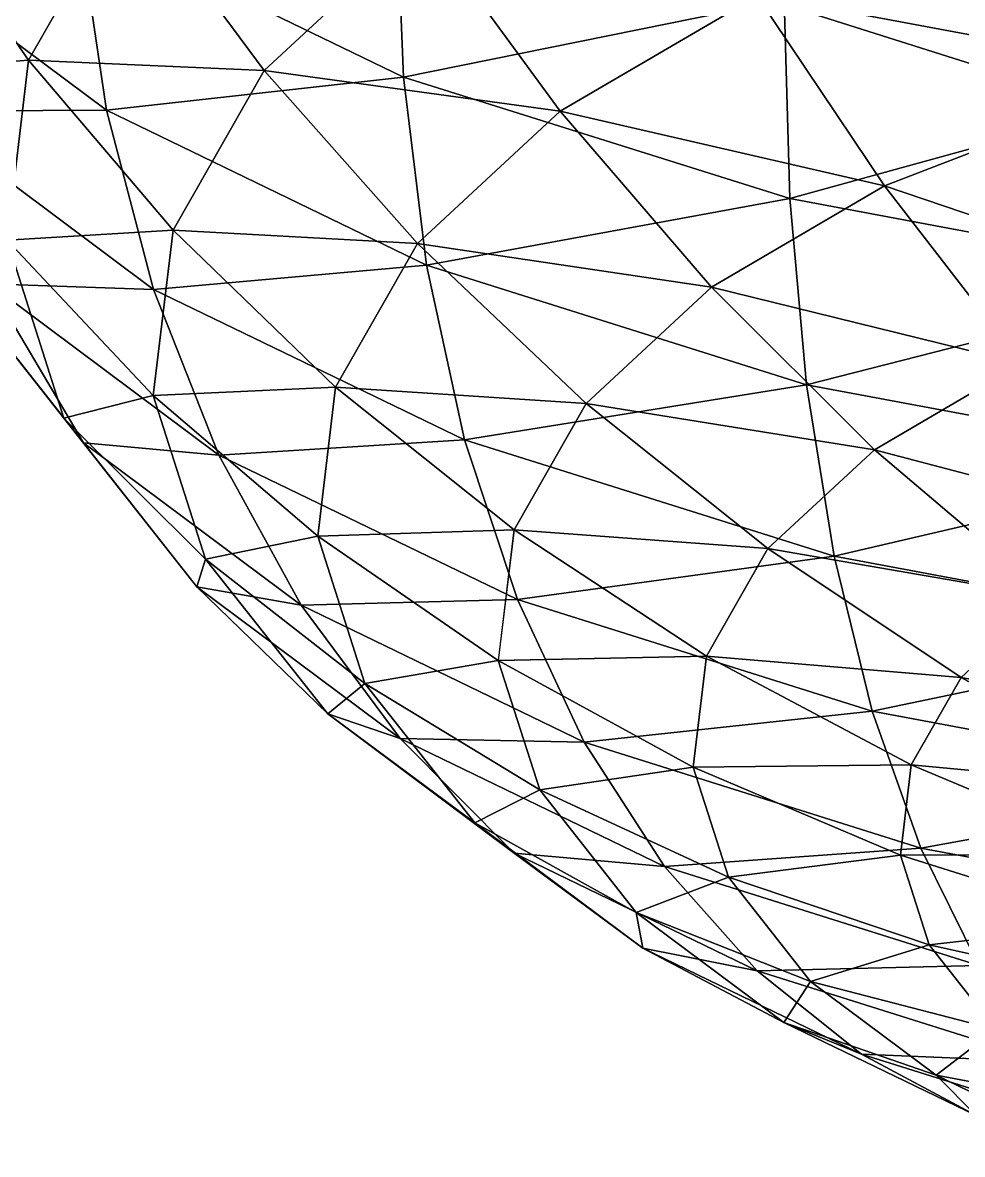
# Model space of a CAD drawing. Header units: metres. Extents: x -186 to 203, y -200 to 189.
# Drawn here: x -54.9 to -3.8, y -193.3 to -131.6 of the extents above; entities that cross this region are included whole.
import ezdxf

# ---------------------------------------------------------------- set-up
doc = ezdxf.new("R2010")
doc.units = ezdxf.units.M

msp = doc.modelspace()

# ---------------------------------------------------------------- linework, layer by layer
for points in [[(-54.603333, -133.69447, -551.59644), (-61.415344, -123.831955, -555.7138), (-62.67562, -134.32437, -574.92004), (-62.67552, -134.32426, -574.9199)], [(-49.201035, -124.224304, -534.26135), (-61.415344, -123.831955, -555.7138), (-54.603333, -133.69447, -551.59644), (-54.603233, -133.69437, -551.5963)], [(-51.905243, -126.02965, -659.61505), (-34.616554, -123.74681, -681.8356), (-34.196472, -134.6078, -675.31726), (-34.196373, -134.6077, -675.31714)], [(-34.196472, -134.6078, -675.31726), (-34.616554, -123.74681, -681.8356), (-13.458836, -130.40881, -694.0303), (-13.458735, -130.4087, -694.03015)], [(-13.458836, -130.40881, -694.0303), (10.300667, -123.40245, -707.60443), (10.12569, -134.81628, -702.0981), (10.125791, -134.81618, -702.09796)], [(-41.769745, -134.25674, -532.0814), (-49.201035, -124.224304, -534.26135), (-54.603333, -133.69447, -551.59644), (-54.603233, -133.69437, -551.5963)], [(-33.14325, -126.2424, -517.41125), (-49.201035, -124.224304, -534.26135), (-41.769745, -134.25674, -532.0814), (-41.769646, -134.25664, -532.0813)], [(3.6139488, -136.07681, -500.08395), (-1.7077217, -125.103806, -496.6344), (-14.9255905, -130.18146, -505.929), (-14.92549, -130.18135, -505.9289)], [(-63.735786, -126.43204, -634.2417), (-51.905243, -126.02965, -659.61505), (-50.35804, -136.42068, -652.52576), (-50.35794, -136.42058, -652.52563)], [(-50.35804, -136.42068, -652.52576), (-51.905243, -126.02965, -659.61505), (-34.196472, -134.6078, -675.31726), (-34.196373, -134.6077, -675.31714)], [(-25.652596, -136.46567, -517.4322), (-33.14325, -126.2424, -517.41125), (-41.769745, -134.25674, -532.0814), (-41.769646, -134.25664, -532.0813)], [(-14.9255905, -130.18146, -505.929), (-33.14325, -126.2424, -517.41125), (-25.652596, -136.46567, -517.4322), (-25.652496, -136.46556, -517.43207)], [(-60.805428, -136.46866, -627.0789), (-63.735786, -126.43204, -634.2417), (-50.35804, -136.42068, -652.52576), (-50.35794, -136.42058, -652.52563)], [(-34.196472, -134.6078, -675.31726), (-13.458836, -130.40881, -694.0303), (-13.154659, -141.2333, -687.4452), (-13.154559, -141.2332, -687.44507)], [(-7.9970436, -140.53717, -508.2486), (-14.9255905, -130.18146, -505.929), (-25.652596, -136.46567, -517.4322), (-25.652496, -136.46556, -517.43207)], [(3.6139488, -136.07681, -500.08395), (-14.9255905, -130.18146, -505.929), (-7.9970436, -140.53717, -508.2486), (-7.9969435, -140.53706, -508.2485)], [(-13.154659, -141.2333, -687.4452), (-13.458836, -130.40881, -694.0303), (10.12569, -134.81628, -702.0981), (10.125791, -134.81618, -702.09796)], [(-54.603333, -133.69447, -551.59644), (-62.67562, -134.32437, -574.92004), (-55.780655, -143.49619, -569.5383), (-55.780556, -143.49608, -569.5382)], [(-46.732178, -142.95584, -548.005), (-54.603333, -133.69447, -551.59644), (-55.780655, -143.49619, -569.5383), (-55.780556, -143.49608, -569.5382)], [(-41.769745, -134.25674, -532.0814), (-54.603333, -133.69447, -551.59644), (-46.732178, -142.95584, -548.005), (-46.73208, -142.95573, -548.0049)], [(-33.41993, -143.68182, -530.64124), (-41.769745, -134.25674, -532.0814), (-46.732178, -142.95584, -548.005), (-46.73208, -142.95573, -548.0049)], [(-25.652596, -136.46567, -517.4322), (-41.769745, -134.25674, -532.0814), (-33.41993, -143.68182, -530.64124), (-33.41983, -143.68172, -530.6411)], [(-50.35804, -136.42068, -652.52576), (-34.196472, -134.6078, -675.31726), (-32.940826, -144.85759, -667.9694), (-32.940727, -144.85748, -667.9693)], [(-32.940826, -144.85759, -667.9694), (-34.196472, -134.6078, -675.31726), (-13.154659, -141.2333, -687.4452), (-13.154559, -141.2332, -687.44507)], [(-13.154659, -141.2333, -687.4452), (10.12569, -134.81628, -702.0981), (10.300667, -145.61662, -695.46875), (10.300767, -145.61652, -695.4686)], [(9.356903, -146.42249, -504.62384), (3.6139488, -136.07681, -500.08395), (-7.9970436, -140.53717, -508.2486), (-7.9969435, -140.53706, -508.2485)], [(-60.805428, -136.46866, -627.0789), (-50.35804, -136.42068, -652.52576), (-47.798195, -146.18066, -644.8566), (-47.798096, -146.18056, -644.8565)], [(-56.747986, -145.87372, -619.6152), (-60.805428, -136.46866, -627.0789), (-47.798195, -146.18066, -644.8566), (-47.798096, -146.18056, -644.8565)], [(-47.798195, -146.18066, -644.8566), (-50.35804, -136.42068, -652.52576), (-32.940826, -144.85759, -667.9694), (-32.940727, -144.85748, -667.9693)], [(-17.41998, -146.05743, -518.3534), (-25.652596, -136.46567, -517.4322), (-33.41993, -143.68182, -530.64124), (-33.41983, -143.68172, -530.6411)], [(-7.9970436, -140.53717, -508.2486), (-25.652596, -136.46567, -517.4322), (-17.41998, -146.05743, -518.3534), (-17.41988, -146.05733, -518.3533)], [(-0.51999664, -150.2167, -511.56912), (-7.9970436, -140.53717, -508.2486), (-17.41998, -146.05743, -518.3534), (-17.41988, -146.05733, -518.3533)], [(9.356903, -146.42249, -504.62384), (-7.9970436, -140.53717, -508.2486), (-0.51999664, -150.2167, -511.56912), (-0.5198966, -150.2166, -511.56903)], [(-32.940826, -144.85759, -667.9694), (-13.154659, -141.2333, -687.4452), (-12.245457, -151.37401, -679.89764), (-12.245357, -151.3739, -679.8975)], [(-12.245457, -151.37401, -679.89764), (-13.154659, -141.2333, -687.4452), (10.300667, -145.61662, -695.46875), (10.300767, -145.61652, -695.4686)], [(-46.732178, -142.95584, -548.005), (-55.780655, -143.49619, -569.5383), (-47.813644, -151.95947, -564.486), (-47.813545, -151.95937, -564.4859)], [(-37.888115, -151.51451, -544.9789), (-46.732178, -142.95584, -548.005), (-47.813644, -151.95947, -564.486), (-47.813545, -151.95937, -564.4859)], [(-33.41993, -143.68182, -530.64124), (-46.732178, -142.95584, -548.005), (-37.888115, -151.51451, -544.9789), (-37.888016, -151.5144, -544.97876)], [(-55.780655, -143.49619, -569.5383), (-59.358147, -144.7131, -593.93646), (-52.681564, -153.20107, -587.303), (-52.681465, -153.20096, -587.30286)], [(-47.813644, -151.95947, -564.486), (-55.780655, -143.49619, -569.5383), (-52.681564, -153.20107, -587.303), (-52.681465, -153.20096, -587.30286)], [(-24.24305, -152.39632, -529.9566), (-33.41993, -143.68182, -530.64124), (-37.888115, -151.51451, -544.9789), (-37.888016, -151.5144, -544.97876)], [(-17.41998, -146.05743, -518.3534), (-33.41993, -143.68182, -530.64124), (-24.24305, -152.39632, -529.9566), (-24.24295, -152.39621, -529.9565)], [(-59.358147, -144.7131, -593.93646), (-56.747986, -145.87372, -619.6152), (-51.607887, -154.54416, -611.9321), (-51.607788, -154.54405, -611.932)], [(-52.681564, -153.20107, -587.303), (-59.358147, -144.7131, -593.93646), (-51.607887, -154.54416, -611.9321), (-51.607788, -154.54405, -611.932)], [(-47.798195, -146.18066, -644.8566), (-32.940826, -144.85759, -667.9694), (-30.863388, -154.3839, -659.87256), (-30.863289, -154.38379, -659.87244)], [(-30.863388, -154.3839, -659.87256), (-32.940826, -144.85759, -667.9694), (-12.245457, -151.37401, -679.89764), (-12.245357, -151.3739, -679.8975)], [(-56.747986, -145.87372, -619.6152), (-47.798195, -146.18066, -644.8566), (-44.253784, -155.20265, -636.69165), (-44.253685, -155.20255, -636.6915)], [(-51.607887, -154.54416, -611.9321), (-56.747986, -145.87372, -619.6152), (-44.253784, -155.20265, -636.69165), (-44.253685, -155.20255, -636.6915)], [(-8.535629, -154.9125, -520.16473), (-17.41998, -146.05743, -518.3534), (-24.24305, -152.39632, -529.9566), (-24.24295, -152.39621, -529.9565)], [(-0.51999664, -150.2167, -511.56912), (-17.41998, -146.05743, -518.3534), (-8.535629, -154.9125, -520.16473), (-8.535529, -154.9124, -520.1646)], [(-12.245457, -151.37401, -679.89764), (10.300667, -145.61662, -695.46875), (10.823692, -155.68517, -687.7892), (10.823792, -155.68506, -687.78906)], [(-44.253784, -155.20265, -636.69165), (-47.798195, -146.18066, -644.8566), (-30.863388, -154.3839, -659.87256), (-30.863289, -154.38379, -659.87244)], [(7.4236603, -159.11406, -515.8542), (-0.51999664, -150.2167, -511.56912), (-8.535629, -154.9125, -520.16473), (-8.535529, -154.9124, -520.1646)], [(-37.888115, -151.51451, -544.9789), (-47.813644, -151.95947, -564.486), (-38.861877, -159.62143, -559.8185), (-38.86178, -159.62132, -559.81836)], [(-28.168045, -159.2768, -542.5513), (-37.888115, -151.51451, -544.9789), (-38.861877, -159.62143, -559.8185), (-38.86178, -159.62132, -559.81836)], [(-24.24305, -152.39632, -529.9566), (-37.888115, -151.51451, -544.9789), (-28.168045, -159.2768, -542.5513), (-28.167946, -159.27669, -542.55115)], [(-30.863388, -154.3839, -659.87256), (-12.245457, -151.37401, -679.89764), (-10.741196, -160.71985, -671.4704), (-10.741096, -160.71974, -671.4703)], [(-10.741196, -160.71985, -671.4704), (-12.245457, -151.37401, -679.89764), (10.823692, -155.68517, -687.7892), (10.823792, -155.68506, -687.78906)], [(-47.813644, -151.95947, -564.486), (-52.681564, -153.20107, -587.303), (-44.96688, -160.87415, -580.80426), (-44.96678, -160.87404, -580.80414)], [(-38.861877, -159.62143, -559.8185), (-47.813644, -151.95947, -564.486), (-44.96688, -160.87415, -580.80426), (-44.96678, -160.87404, -580.80414)], [(-14.339676, -160.30469, -530.03503), (-24.24305, -152.39632, -529.9566), (-28.168045, -159.2768, -542.5513), (-28.167946, -159.27669, -542.55115)], [(-8.535629, -154.9125, -520.16473), (-24.24305, -152.39632, -529.9566), (-14.339676, -160.30469, -530.03503), (-14.339576, -160.30458, -530.0349)], [(-52.681564, -153.20107, -587.303), (-51.607887, -154.54416, -611.9321), (-45.441483, -162.38496, -604.114), (-45.441383, -162.38486, -604.1139)], [(-44.96688, -160.87415, -580.80426), (-52.681564, -153.20107, -587.303), (-45.441483, -162.38496, -604.114), (-45.441383, -162.38486, -604.1139)], [(-51.607887, -154.54416, -611.9321), (-44.253784, -155.20265, -636.69165), (-39.763596, -163.38783, -628.12036), (-39.763496, -163.38773, -628.12024)], [(-45.441483, -162.38496, -604.114), (-51.607887, -154.54416, -611.9321), (-39.763596, -163.38783, -628.12036), (-39.763496, -163.38773, -628.12024)], [(-44.253784, -155.20265, -636.69165), (-30.863388, -154.3839, -659.87256), (-27.9869, -163.08235, -651.11536), (-27.986801, -163.08224, -651.11523)], [(-27.9869, -163.08235, -651.11536), (-30.863388, -154.3839, -659.87256), (-10.741196, -160.71985, -671.4704), (-10.741096, -160.71974, -671.4703)], [(-39.763596, -163.38783, -628.12036), (-44.253784, -155.20265, -636.69165), (-27.9869, -163.08235, -651.11536), (-27.986801, -163.08224, -651.11523)], [(0.9031601, -162.93396, -522.8465), (-8.535629, -154.9125, -520.16473), (-14.339676, -160.30469, -530.03503), (-14.339576, -160.30458, -530.0349)], [(7.4236603, -159.11406, -515.8542), (-8.535629, -154.9125, -520.16473), (0.9031601, -162.93396, -522.8465), (0.9032601, -162.93385, -522.8464)], [(-10.741196, -160.71985, -671.4704), (10.823692, -155.68517, -687.7892), (11.689018, -164.91159, -679.1433), (11.689118, -164.91148, -679.1432)], [(-38.861877, -159.62143, -559.8185), (-44.96688, -160.87415, -580.80426), (-36.298645, -167.64824, -574.5115), (-36.298546, -167.64813, -574.51135)], [(-28.168045, -159.2768, -542.5513), (-38.861877, -159.62143, -559.8185), (-29.023422, -166.39816, -555.58685), (-29.023323, -166.39806, -555.58673)], [(-29.023422, -166.39816, -555.58685), (-38.861877, -159.62143, -559.8185), (-36.298645, -167.64824, -574.5115), (-36.298546, -167.64813, -574.51135)], [(-17.678482, -166.15758, -540.7487), (-28.168045, -159.2768, -542.5513), (-29.023422, -166.39816, -555.58685), (-29.023323, -166.39806, -555.58673)], [(-14.339676, -160.30469, -530.03503), (-28.168045, -159.2768, -542.5513), (-17.678482, -166.15758, -540.7487), (-17.678383, -166.15747, -540.7486)], [(-3.8182755, -167.32037, -530.87573), (-14.339676, -160.30469, -530.03503), (-17.678482, -166.15758, -540.7487), (-17.678383, -166.15747, -540.7486)], [(0.9031601, -162.93396, -522.8465), (-14.339676, -160.30469, -530.03503), (-3.8182755, -167.32037, -530.87573), (-3.8181756, -167.32027, -530.8756)], [(-44.96688, -160.87415, -580.80426), (-45.441483, -162.38496, -604.114), (-38.316307, -169.31027, -596.24646), (-38.316208, -169.31017, -596.24634)], [(-36.298645, -167.64824, -574.5115), (-44.96688, -160.87415, -580.80426), (-38.316307, -169.31027, -596.24646), (-38.316208, -169.31017, -596.24634)], [(-27.9869, -163.08235, -651.11536), (-10.741196, -160.71985, -671.4704), (-8.658363, -169.1684, -662.25574), (-8.658263, -169.16829, -662.2556)], [(-8.658363, -169.1684, -662.25574), (-10.741196, -160.71985, -671.4704), (11.689018, -164.91159, -679.1433), (11.689118, -164.91148, -679.1432)], [(-45.441483, -162.38496, -604.114), (-39.763596, -163.38783, -628.12036), (-34.376877, -170.64648, -619.23663), (-34.376778, -170.64638, -619.2365)], [(-38.316307, -169.31027, -596.24646), (-45.441483, -162.38496, -604.114), (-34.376877, -170.64648, -619.23663), (-34.376778, -170.64638, -619.2365)], [(-39.763596, -163.38783, -628.12036), (-27.9869, -163.08235, -651.11536), (-24.342873, -170.85765, -641.79376), (-24.342773, -170.85754, -641.79364)], [(-34.376877, -170.64648, -619.23663), (-39.763596, -163.38783, -628.12036), (-24.342873, -170.85765, -641.79376), (-24.342773, -170.85754, -641.79364)], [(-24.342873, -170.85765, -641.79376), (-27.9869, -163.08235, -651.11536), (-8.658363, -169.1684, -662.25574), (-8.658263, -169.16829, -662.2556)], [(10.792931, -170.03387, -526.36914), (0.9031601, -162.93396, -522.8465), (-3.8182755, -167.32037, -530.87573), (-3.8181756, -167.32027, -530.8756)], [(-8.658363, -169.1684, -662.25574), (11.689018, -164.91159, -679.1433), (12.88718, -173.19481, -669.6261), (12.88728, -173.1947, -669.626)], [(-29.023422, -166.39816, -555.58685), (-36.298645, -167.64824, -574.5115), (-26.771797, -173.44916, -568.4936), (-26.771698, -173.44905, -568.49347)], [(-17.678482, -166.15758, -540.7487), (-29.023422, -166.39816, -555.58685), (-18.406109, -172.21538, -551.8374), (-18.40601, -172.21527, -551.8373)], [(-18.406109, -172.21538, -551.8374), (-29.023422, -166.39816, -555.58685), (-26.771797, -173.44916, -568.4936), (-26.771698, -173.44905, -568.49347)], [(-6.5343018, -172.08153, -539.59094), (-17.678482, -166.15758, -540.7487), (-18.406109, -172.21538, -551.8374), (-18.40601, -172.21527, -551.8373)], [(-3.8182755, -167.32037, -530.87573), (-17.678482, -166.15758, -540.7487), (-6.5343018, -172.08153, -539.59094), (-6.5342016, -172.08142, -539.5908)], [(-36.298645, -167.64824, -574.5115), (-38.316307, -169.31027, -596.24646), (-30.31044, -175.24416, -588.4157), (-30.31034, -175.24405, -588.4156)], [(-26.771797, -173.44916, -568.4936), (-36.298645, -167.64824, -574.5115), (-30.31044, -175.24416, -588.4157), (-30.31034, -175.24405, -588.4156)], [(7.2058334, -173.36642, -532.46936), (-3.8182755, -167.32037, -530.87573), (-6.5343018, -172.08153, -539.59094), (-6.5342016, -172.08142, -539.5908)], [(10.792931, -170.03387, -526.36914), (-3.8182755, -167.32037, -530.87573), (7.2058334, -173.36642, -532.46936), (7.2059336, -173.36632, -532.46924)], [(-38.316307, -169.31027, -596.24646), (-34.376877, -170.64648, -619.23663), (-28.15261, -176.89911, -610.13776), (-28.152512, -176.899, -610.13763)], [(-30.31044, -175.24416, -588.4157), (-38.316307, -169.31027, -596.24646), (-28.15261, -176.89911, -610.13776), (-28.152512, -176.899, -610.13763)], [(-24.342873, -170.85765, -641.79376), (-8.658363, -169.1684, -662.25574), (-6.0197525, -176.6271, -652.3547), (-6.0196524, -176.627, -652.35455)], [(-6.0197525, -176.6271, -652.3547), (-8.658363, -169.1684, -662.25574), (12.88718, -173.19481, -669.6261), (12.88728, -173.1947, -669.626)], [(-34.376877, -170.64648, -619.23663), (-24.342873, -170.85765, -641.79376), (-19.97126, -177.62457, -632.00995), (-19.97116, -177.62447, -632.0098)], [(-28.15261, -176.89911, -610.13776), (-34.376877, -170.64648, -619.23663), (-19.97126, -177.62457, -632.00995), (-19.97116, -177.62447, -632.0098)], [(-19.97126, -177.62457, -632.00995), (-24.342873, -170.85765, -641.79376), (-6.0197525, -176.6271, -652.3547), (-6.0196524, -176.627, -652.35455)], [(-18.406109, -172.21538, -551.8374), (-26.771797, -173.44916, -568.4936), (-16.49076, -178.21332, -562.8166), (-16.490662, -178.21321, -562.81647)], [(-6.5343018, -172.08153, -539.59094), (-18.406109, -172.21538, -551.8374), (-7.1262054, -177.00938, -548.6113), (-7.1261053, -177.00928, -548.6112)], [(-7.1262054, -177.00938, -548.6113), (-18.406109, -172.21538, -551.8374), (-16.49076, -178.21332, -562.8166), (-16.490662, -178.21321, -562.81647)], [(5.142338, -176.9837, -539.09076), (-6.5343018, -172.08153, -539.59094), (-7.1262054, -177.00938, -548.6113), (-7.1261053, -177.00928, -548.6112)], [(7.2058334, -173.36642, -532.46936), (-6.5343018, -172.08153, -539.59094), (5.142338, -176.9837, -539.09076), (5.142438, -176.9836, -539.09064)], [(-6.0197525, -176.6271, -652.3547), (12.88718, -173.19481, -669.6261), (14.405045, -180.44409, -659.3416), (14.405145, -180.44398, -659.3415)], [(-26.771797, -173.44916, -568.4936), (-30.31044, -175.24416, -588.4157), (-21.51157, -180.12166, -580.7075), (-21.51147, -180.12155, -580.7074)], [(-16.49076, -178.21332, -562.8166), (-26.771797, -173.44916, -568.4936), (-21.51157, -180.12166, -580.7075), (-21.51147, -180.12155, -580.7074)], [(-30.31044, -175.24416, -588.4157), (-28.15261, -176.89911, -610.13776), (-21.158997, -182.07718, -600.92346), (-21.158897, -182.07707, -600.92334)], [(-21.51157, -180.12166, -580.7075), (-30.31044, -175.24416, -588.4157), (-21.158997, -182.07718, -600.92346), (-21.158897, -182.07707, -600.92334)], [(-28.15261, -176.89911, -610.13776), (-19.97126, -177.62457, -632.00995), (-14.9199295, -183.30904, -621.87103), (-14.919829, -183.30893, -621.8709)], [(-21.158997, -182.07718, -600.92346), (-28.15261, -176.89911, -610.13776), (-14.9199295, -183.30904, -621.87103), (-14.919829, -183.30893, -621.8709)], [(-19.97126, -177.62457, -632.00995), (-6.0197525, -176.6271, -652.3547), (-2.8543053, -183.01425, -641.8757), (-2.8542054, -183.01414, -641.87555)], [(-2.8543053, -183.01425, -641.8757), (-6.0197525, -176.6271, -652.3547), (14.405045, -180.44409, -659.3416), (14.405145, -180.44398, -659.3415)], [(-7.1262054, -177.00938, -548.6113), (-16.49076, -178.21332, -562.8166), (-5.5681267, -181.88855, -557.5426), (-5.5680265, -181.88844, -557.5425)], [(5.142338, -176.9837, -539.09076), (-7.1262054, -177.00938, -548.6113), (4.692642, -180.72763, -545.944), (4.6927423, -180.72752, -545.94385)], [(4.692642, -180.72763, -545.944), (-7.1262054, -177.00938, -548.6113), (-5.5681267, -181.88855, -557.5426), (-5.5680265, -181.88844, -557.5425)], [(-14.9199295, -183.30904, -621.87103), (-19.97126, -177.62457, -632.00995), (-2.8543053, -183.01425, -641.8757), (-2.8542054, -183.01414, -641.87555)], [(-16.49076, -178.21332, -562.8166), (-21.51157, -180.12166, -580.7075), (-12.016148, -183.88928, -573.20636), (-12.0160475, -183.88918, -573.20624)], [(-5.5681267, -181.88855, -557.5426), (-16.49076, -178.21332, -562.8166), (-12.016148, -183.88928, -573.20636), (-12.0160475, -183.88918, -573.20624)], [(-21.51157, -180.12166, -580.7075), (-21.158997, -182.07718, -600.92346), (-13.47266, -186.124, -591.6947), (-13.47256, -186.12389, -591.6946)], [(-12.016148, -183.88928, -573.20636), (-21.51157, -180.12166, -580.7075), (-13.47266, -186.124, -591.6947), (-13.47256, -186.12389, -591.6946)], [(4.692642, -180.72763, -545.944), (-5.5681267, -181.88855, -557.5426), (5.8763885, -184.43457, -552.72943), (5.8764887, -184.43446, -552.7293)], [(-5.5681267, -181.88855, -557.5426), (-12.016148, -183.88928, -573.20636), (-1.9281425, -186.5058, -565.9944), (-1.9280425, -186.50569, -565.99426)], [(5.8763885, -184.43457, -552.72943), (-5.5681267, -181.88855, -557.5426), (-1.9281425, -186.5058, -565.9944), (-1.9280425, -186.50569, -565.99426)], [(-21.158997, -182.07718, -600.92346), (-14.9199295, -183.30904, -621.87103), (-9.244247, -187.84871, -611.48816), (-9.244147, -187.8486, -611.48804)], [(-13.47266, -186.124, -591.6947), (-21.158997, -182.07718, -600.92346), (-9.244247, -187.84871, -611.48816), (-9.244147, -187.8486, -611.48804)], [(-14.9199295, -183.30904, -621.87103), (-2.8543053, -183.01425, -641.8757), (0.8033142, -188.25986, -630.9335), (0.8034142, -188.25975, -630.93335)], [(-9.244247, -187.84871, -611.48816), (-14.9199295, -183.30904, -621.87103), (0.8033142, -188.25986, -630.9335), (0.8034142, -188.25975, -630.93335)], [(-12.016148, -183.88928, -573.20636), (-13.47266, -186.124, -591.6947), (-5.177841, -188.99518, -582.5527), (-5.177741, -188.99507, -582.55255)], [(-1.9281425, -186.5058, -565.9944), (-12.016148, -183.88928, -573.20636), (-5.177841, -188.99518, -582.5527), (-5.177741, -188.99507, -582.55255)], [(-13.47266, -186.124, -591.6947), (-9.244247, -187.84871, -611.48816), (-3.0063705, -191.19388, -600.9751), (-3.0062706, -191.19377, -600.975)], [(-5.177841, -188.99518, -582.5527), (-13.47266, -186.124, -591.6947), (-3.0063705, -191.19388, -600.9751), (-3.0062706, -191.19377, -600.975)], [(-1.9281425, -186.5058, -565.9944), (-5.177841, -188.99518, -582.5527), (3.634636, -190.6593, -573.59735), (3.6347358, -190.6592, -573.5972)], [(-9.244247, -187.84871, -611.48816), (0.8033142, -188.25986, -630.9335), (4.913025, -192.30644, -619.648), (4.913125, -192.30634, -619.6479)], [(-3.0063705, -191.19388, -600.9751), (-9.244247, -187.84871, -611.48816), (4.913025, -192.30644, -619.648), (4.913125, -192.30634, -619.6479)], [(-5.177841, -188.99518, -582.5527), (-3.0063705, -191.19388, -600.9751), (3.725319, -193.30788, -590.447), (3.7254188, -193.30777, -590.4469)], [(3.634636, -190.6593, -573.59735), (-5.177841, -188.99518, -582.5527), (3.725319, -193.30788, -590.447), (3.7254188, -193.30777, -590.4469)]]:
    msp.add_3dface(points)

doc.saveas('drawing.dxf')
